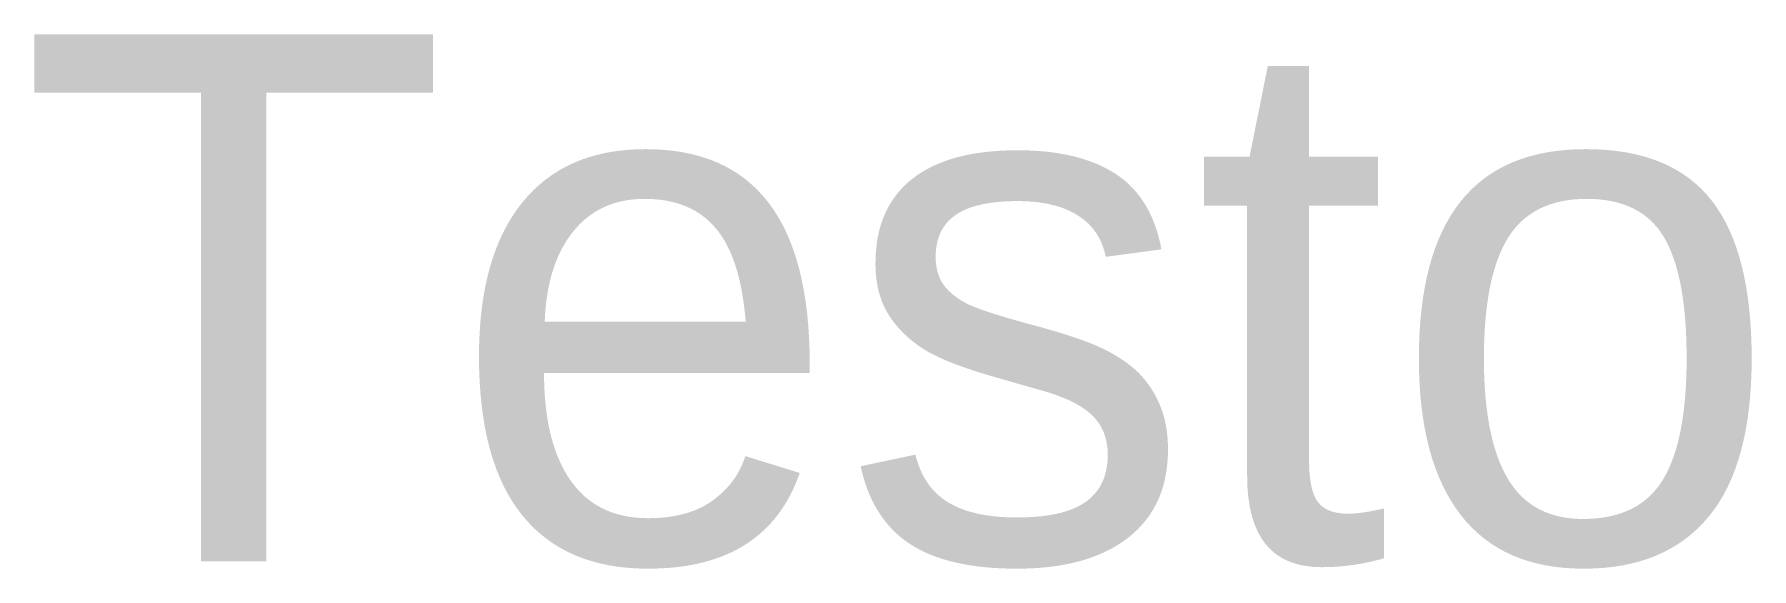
# Model space of a CAD drawing. Header units: millimetres. Extents: x 231.6 to 296.8, y 32.1 to 52.4.
import ezdxf
from ezdxf.enums import TextEntityAlignment as Align

# ---------------------------------------------------------------- set-up
doc = ezdxf.new("R2010")
doc.units = ezdxf.units.MM
doc.header["$LTSCALE"] = 0.5
doc.header["$MEASUREMENT"] = 0
doc.layers.get('0').update_dxf_attribs({"linetype": 'CONTINUOUS', "lineweight": 35})

msp = doc.modelspace()

# ---------------------------------------------------------------- texts
msp.add_text('Testo', height=20).set_placement((264.44, 42.371), align=Align.MIDDLE_CENTER)

doc.saveas('drawing.dxf')
